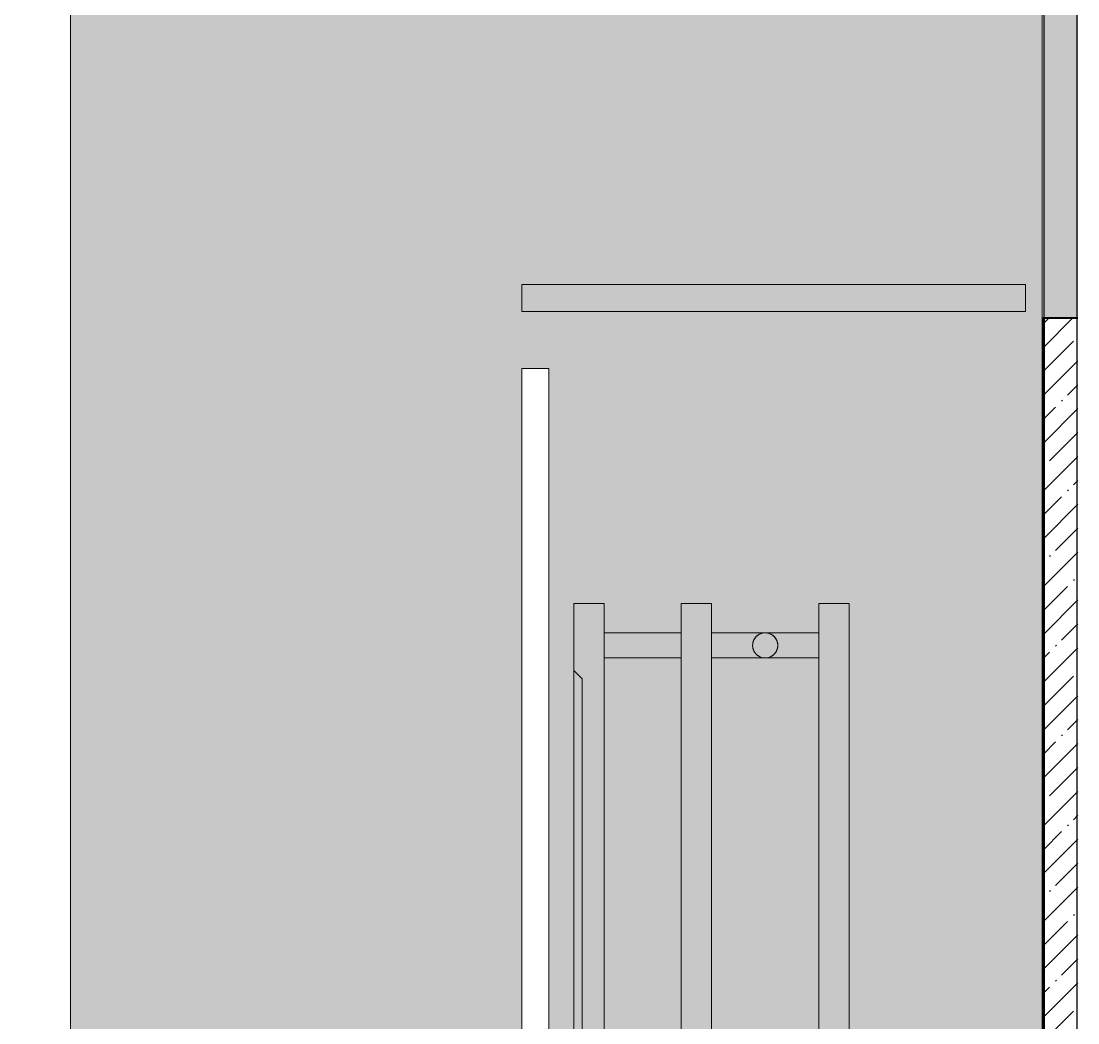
# Model space of a CAD drawing. Header units: millimetres. Extents: x 71854 to 109032, y -1987 to 27578.
# Drawn here: x 104123 to 104753, y 4580 to 5177 of the extents above; entities that cross this region are included whole.
import ezdxf

# ---------------------------------------------------------------- set-up
doc = ezdxf.new("R2010")
doc.units = ezdxf.units.MM
doc.linetypes.add('Штрих', pattern=[158.75000000000003, 79.37500000000001, -79.37500000000001])
for name, color, linetype, lineweight in [('A-DOOR-2', 7, 'Штрих', 9), ('A-DOOR-FRAM-1', 7, 'Continuous', 9), ('A-WALL-PATT', 7, 'Continuous', 9), ('I-WALL', 7, 'Continuous', 9), ('M-EQPM', 7, 'Continuous', 9), ('Знаки', 7, 'Continuous', 9), ('Знаки-1', 7, 'Continuous', 18)]:
    doc.layers.add(name, color=color, linetype=linetype, lineweight=lineweight)
for name, color, linetype, lineweight, true_color in [('A-WALL-4', 7, 'Continuous', 30, 0x3c3c3c), ('A-WALL-6', 7, 'Continuous', 40, 0x3c3c3c), ('A-WALL-FNSH-3', 7, 'Continuous', 30, 0x3c3c3c), ('I-WALL-1', 7, 'Continuous', 9, 0x787878)]:
    doc.layers.add(name, color=color, linetype=linetype, lineweight=lineweight, true_color=true_color)
doc.layers.add('M-EQPM-1', color=7, linetype='Continuous', lineweight=9, true_color=0xe6e6e6, transparency=0.7)

# ---------------------------------------------------------------- blocks, each defined once
blk = doc.blocks.new('110_Дверь_СКБ_1Ст_Внутренняя1 - Д-4 1100x2100h_су мгн-32391219-Развертка 2_15-2')
at = {"layer": 'A-DOOR-2'}
blk.add_line((20640.01955281899, 4200), (20640.01955281899, 6299.999999999997), dxfattribs=at)
blk.add_line((20640.01955281899, 4200), (20640.01955281899, 6299.999999999997), dxfattribs=at)
blk = doc.blocks.new('radiator_prado_classic_z_tip_30_po exemplyaru - Classic Z Тип 30-500-30677899-Развертка 2_15-2')
at = {"layer": 'M-EQPM-1'}
for points in [[(26599.99987559424, 4329.999999999997), (26617.9998755942, 4329.999999999997), (26617.9998755942, 4829.999999999998), (26599.99987559424, 4829.999999999998), (26599.99987559424, 4789.999999999997), (26604.99987559419, 4784.999999999996), (26604.99987559419, 4374.999999999979), (26599.99987559424, 4369.999999999981)], [(26663.99987559418, 4329.999999999997), (26681.99987559419, 4329.999999999997), (26681.99987559419, 4829.999999999998), (26663.99987559418, 4829.999999999998), (26663.99987559418, 4346.338583799077)], [(26763.99987559419, 4329.999999999997), (26763.99987559419, 4829.999999999998), (26745.99987559418, 4829.999999999998), (26745.99987559418, 4329.999999999997)], [(26719.35788751689, 4799.767999987625), (26719.81050769442, 4800.332323635676), (26719.41295180108, 4799.839761159918)], [(26721.23213864046, 4803.029450469133), (26721.34277674481, 4803.806715768669), (26721.23613410375, 4803.058857161735)], [(26599.99987559424, 4369.999999999981), (26604.99987559419, 4374.999999999979), (26604.99987559419, 4784.999999999996), (26599.99987559424, 4789.999999999997), (26599.99987559424, 4376.693976425573)]]:
    blk.add_hatch(color=256, dxfattribs=at).paths.add_polyline_path(points)
h = blk.add_hatch(color=256, dxfattribs=at)
h.paths.add_polyline_path([(26647.17817706736, 4805.000000000002), (26663.99987559418, 4805.000000000002), (26663.99987559418, 4812.500000000004), (26617.9998755942, 4812.24444369717), (26617.9998755942, 4805.000000000002)])
h.paths.add_polyline_path([(26713.9998755942, 4812.500000000004), (26681.99987559419, 4812.244443697173), (26681.99987559419, 4805.000000000003), (26706.4998755942, 4805.000000000003), (26707.04365093923, 4807.648964906863), (26707.97461034351, 4809.380415278065), (26709.3258000414, 4810.81219909418), (26711.00931875585, 4811.86236096634), (26712.26305874001, 4812.271343723297), (26712.55967604356, 4812.360422899154)])
h.paths.add_polyline_path([(26706.75543189703, 4805.000000000003), (26745.99987559418, 4805.000000000003), (26745.99987559418, 4812.500000000004), (26712.05873275593, 4812.209981186283), (26710.07424929511, 4811.360427729303), (26708.55727188702, 4810.121757852532), (26707.42625267148, 4808.560647449886), (26706.75543189703, 4806.880899687671), (26706.4998755942, 4805.000000000003)])
h = blk.add_hatch(color=256, dxfattribs=at)
h.paths.add_polyline_path([(26617.9998755942, 4797.500000000003), (26663.99987559418, 4797.755556302835), (26663.99987559418, 4805.000000000002), (26617.9998755942, 4805.000000000002), (26617.9998755942, 4797.755556302835)])
h.paths.add_polyline_path([(26717.61758991765, 4797.500000000003), (26745.99987559418, 4797.755556302835), (26745.99987559418, 4805.000000000003), (26681.99987559419, 4805.000000000003), (26681.99987559419, 4797.500000000004), (26715.44007514483, 4797.500000000003)])
h.paths.add_polyline_path([(26706.76761254793, 4803.029450469127), (26706.75543189703, 4803.058857161735), (26706.76361708464, 4803.058857161735)])
h.paths.add_polyline_path([(26708.64186367148, 4799.767999987642), (26707.97461034352, 4800.619584721942), (26708.5867993873, 4799.839761159918)])
h = blk.add_hatch(color=256, dxfattribs=at)
h.paths.add_polyline_path([(26721.23213864046, 4806.970549530878), (26721.22798823201, 4807.001096623106), (26721.22798823201, 4806.980569503239)])
h.paths.add_polyline_path([(26720.49278762865, 4808.752969391106), (26719.81050769442, 4809.667676364329), (26720.49129789693, 4808.754910847276)])
at = {"layer": 'M-EQPM'}
for p, q in [((26599.99987559417, 4829.999999999996), (26617.99987559417, 4829.999999999996)), ((26617.99987559416, 4829.999999999996), (26599.99987559416, 4829.999999999996)), ((26599.99987559417, 4329.999999999996), (26599.99987559417, 4829.999999999996)), ((26599.99987559416, 4829.999999999996), (26599.99987559416, 4789.999999999996)), ((26617.99987559416, 4829.999999999996), (26617.99987559416, 4812.500000000002)), ((26617.99987559417, 4829.999999999996), (26617.99987559417, 4329.999999999996)), ((26681.99987559413, 4829.999999999996), (26663.99987559413, 4829.999999999996)), ((26663.99987559416, 4829.999999999996), (26681.99987559417, 4829.999999999996)), ((26663.99987559413, 4812.500000000002), (26663.99987559413, 4829.999999999996)), ((26663.99987559416, 4329.999999999996), (26663.99987559416, 4829.999999999996)), ((26681.99987559413, 4812.500000000002), (26681.99987559413, 4829.999999999996)), ((26681.99987559417, 4829.999999999996), (26681.99987559417, 4329.999999999996)), ((26763.99987559413, 4829.999999999996), (26745.99987559413, 4829.999999999996)), ((26745.99987559416, 4829.999999999996), (26763.99987559417, 4829.999999999996)), ((26745.99987559413, 4812.500000000002), (26745.99987559413, 4829.999999999996)), ((26745.99987559416, 4329.999999999996), (26745.99987559416, 4829.999999999996)), ((26763.99987559416, 4329.999999999996), (26763.99987559416, 4829.999999999996)), ((26763.99987559417, 4829.999999999996), (26763.99987559417, 4329.999999999996)), ((26663.99987559418, 4812.500000000004), (26617.9998755942, 4812.500000000004)), ((26663.99987559415, 4812.500000000004), (26617.9998755942, 4812.500000000004)), ((26617.99987559417, 4812.500000000001), (26617.99987559417, 4805.000000000001)), ((26617.99987559417, 4805.000000000001), (26617.99987559417, 4812.500000000001)), ((26617.99987559416, 4812.500000000002), (26617.99987559416, 4805.000000000002)), ((26617.99987559416, 4805.000000000002), (26617.99987559416, 4812.500000000002)), ((26617.99987559416, 4812.244443697169), (26617.99987559416, 4797.755556302834)), ((26663.99987559416, 4812.500000000001), (26663.99987559416, 4805.000000000001)), ((26663.99987559416, 4805.000000000001), (26663.99987559416, 4812.500000000001)), ((26663.99987559413, 4812.500000000002), (26663.99987559413, 4805.000000000002)), ((26663.99987559413, 4808.750000000002), (26663.99987559413, 4812.500000000002)), ((26663.99987559413, 4797.755556302834), (26663.99987559413, 4812.244443697169)), ((26745.99987559418, 4812.500000000004), (26681.99987559419, 4812.500000000004)), ((26745.99987559415, 4812.500000000004), (26681.99987559419, 4812.500000000004)), ((26681.99987559417, 4805.000000000001), (26681.99987559417, 4812.500000000001)), ((26681.99987559417, 4812.500000000001), (26681.99987559417, 4805.000000000001)), ((26681.99987559413, 4805.000000000001), (26681.99987559413, 4812.500000000002)), ((26681.99987559413, 4812.500000000002), (26681.99987559413, 4811.495190528385)), ((26681.99987559413, 4797.755556302834), (26681.99987559413, 4812.244443697169)), ((26681.99987559413, 4811.495190528384), (26681.99987559413, 4805.000000000002)), ((26745.99987559416, 4812.500000000001), (26745.99987559416, 4812.244443697169)), ((26745.99987559416, 4808.750000000001), (26745.99987559416, 4812.500000000001)), ((26745.99987559413, 4812.500000000002), (26745.99987559413, 4805.000000000002)), ((26745.99987559413, 4812.24444369717), (26745.99987559413, 4812.500000000002)), ((26745.99987559416, 4812.244443697169), (26745.99987559416, 4811.495190528386)), ((26745.99987559413, 4805.000000000002), (26745.99987559413, 4812.244443697169)), ((26745.99987559413, 4797.755556302834), (26745.99987559413, 4812.244443697169)), ((26745.99987559416, 4811.495190528384), (26745.99987559416, 4810.303300858901)), ((26617.99987559417, 4805.000000000001), (26617.99987559417, 4797.500000000001)), ((26617.99987559417, 4797.500000000001), (26617.99987559417, 4805.000000000001)), ((26617.99987559416, 4805.000000000002), (26617.99987559416, 4797.500000000002)), ((26617.99987559416, 4803.058857161733), (26617.99987559416, 4805.000000000001)), ((26663.99987559413, 4805.000000000002), (26663.99987559413, 4808.750000000002)), ((26663.99987559416, 4805.000000000001), (26663.99987559416, 4797.500000000001)), ((26663.99987559416, 4797.500000000001), (26663.99987559416, 4805.000000000001)), ((26663.99987559413, 4805.000000000002), (26663.99987559413, 4797.500000000002)), ((26663.99987559413, 4803.058857161733), (26663.99987559413, 4805.000000000001)), ((26681.99987559417, 4797.755556302833), (26681.99987559417, 4805.000000000001)), ((26681.99987559417, 4805.000000000001), (26681.99987559417, 4797.500000000001)), ((26681.99987559413, 4797.500000000002), (26681.99987559413, 4805.000000000001)), ((26681.99987559413, 4805.000000000001), (26681.99987559413, 4798.504809471619)), ((26745.99987559416, 4810.3033008589), (26745.99987559416, 4806.941142838271)), ((26745.99987559416, 4805.000000000001), (26745.99987559416, 4808.750000000001)), ((26745.99987559416, 4806.94114283827), (26745.99987559416, 4805.000000000001)), ((26745.99987559416, 4805.000000000001), (26745.99987559416, 4797.500000000001)), ((26745.99987559416, 4797.500000000001), (26745.99987559416, 4805.000000000001)), ((26745.99987559413, 4805.000000000002), (26745.99987559413, 4797.500000000002)), ((26745.99987559413, 4801.250000000002), (26745.99987559413, 4805.000000000001)), ((26617.99987559416, 4801.250000000002), (26617.99987559416, 4803.058857161733)), ((26617.99987559416, 4799.696699141103), (26617.99987559416, 4801.250000000002)), ((26617.99987559416, 4797.755556302834), (26617.99987559416, 4799.696699141101)), ((26663.99987559413, 4798.504809471619), (26663.99987559413, 4803.058857161733)), ((26663.99987559413, 4797.500000000002), (26663.99987559413, 4798.504809471617)), ((26681.99987559413, 4798.504809471617), (26681.99987559413, 4797.500000000002)), ((26745.99987559413, 4797.500000000002), (26745.99987559413, 4801.250000000001)), ((26617.99987559416, 4797.500000000002), (26617.99987559416, 4797.755556302834)), ((26617.9998755942, 4797.500000000003), (26663.99987559418, 4797.500000000003)), ((26617.9998755942, 4797.500000000004), (26663.99987559415, 4797.500000000004)), ((26617.99987559416, 4797.500000000002), (26617.99987559416, 4362.499999999997)), ((26663.99987559413, 4362.499999999997), (26663.99987559413, 4797.500000000002)), ((26681.99987559417, 4797.500000000001), (26681.99987559417, 4797.755556302833)), ((26681.99987559419, 4797.500000000003), (26745.99987559418, 4797.500000000003)), ((26681.99987559419, 4797.500000000004), (26745.99987559415, 4797.500000000004)), ((26681.99987559413, 4362.499999999997), (26681.99987559413, 4797.500000000002)), ((26745.99987559413, 4362.499999999997), (26745.99987559413, 4797.500000000002)), ((26599.99987559417, 4369.999999999979), (26599.99987559417, 4789.999999999996)), ((26599.99987559417, 4789.999999999996), (26599.99987559417, 4369.999999999979)), ((26599.99987559417, 4369.999999999979), (26599.99987559417, 4789.999999999996)), ((26599.99987559417, 4789.999999999996), (26599.99987559417, 4369.999999999979)), ((26599.99987559417, 4369.999999999979), (26599.99987559417, 4789.999999999996)), ((26599.99987559417, 4789.999999999996), (26599.99987559417, 4369.999999999979)), ((26599.99987559417, 4369.999999999979), (26599.99987559417, 4789.999999999996)), ((26599.99987559417, 4789.999999999996), (26599.99987559417, 4369.999999999979)), ((26599.99987559417, 4369.999999999979), (26599.99987559417, 4789.999999999996)), ((26599.99987559417, 4789.999999999996), (26599.99987559417, 4369.999999999979)), ((26599.99987559417, 4369.999999999979), (26599.99987559417, 4789.999999999996)), ((26599.99987559417, 4789.999999999996), (26599.99987559417, 4369.999999999979)), ((26599.99987559417, 4369.999999999979), (26599.99987559417, 4789.999999999996)), ((26599.99987559417, 4789.999999999996), (26599.99987559417, 4369.999999999979)), ((26599.99987559417, 4369.999999999979), (26599.99987559417, 4789.999999999996)), ((26599.99987559417, 4789.999999999996), (26599.99987559417, 4369.999999999979)), ((26599.99987559417, 4369.999999999979), (26599.99987559417, 4789.999999999996)), ((26599.99987559417, 4789.999999999996), (26599.99987559417, 4369.999999999979)), ((26599.99987559417, 4369.999999999979), (26599.99987559417, 4789.999999999996)), ((26599.99987559417, 4789.999999999996), (26599.99987559417, 4369.999999999979)), ((26599.99987559417, 4369.999999999979), (26599.99987559417, 4789.999999999996)), ((26599.99987559417, 4789.999999999996), (26599.99987559417, 4369.999999999979)), ((26599.99987559417, 4369.999999999979), (26599.99987559417, 4789.999999999996)), ((26599.99987559417, 4789.999999999996), (26599.99987559417, 4369.999999999979)), ((26599.99987559417, 4369.999999999979), (26599.99987559417, 4789.999999999996)), ((26599.99987559417, 4789.999999999996), (26599.99987559417, 4369.999999999979)), ((26599.99987559417, 4369.999999999979), (26599.99987559417, 4789.999999999996)), ((26599.99987559417, 4789.999999999996), (26599.99987559417, 4369.999999999979)), ((26599.99987559417, 4369.999999999979), (26599.99987559417, 4789.999999999996)), ((26599.99987559417, 4789.999999999996), (26599.99987559417, 4369.999999999979)), ((26599.99987559417, 4369.999999999979), (26599.99987559417, 4789.999999999996)), ((26599.99987559417, 4789.999999999996), (26599.99987559417, 4369.999999999979)), ((26599.99987559417, 4369.999999999979), (26599.99987559417, 4789.999999999996)), ((26599.99987559417, 4789.999999999996), (26599.99987559417, 4369.999999999979)), ((26599.99987559417, 4369.999999999979), (26599.99987559417, 4789.999999999996)), ((26599.99987559417, 4789.999999999996), (26599.99987559417, 4369.999999999979)), ((26599.99987559417, 4369.999999999979), (26599.99987559417, 4789.999999999996)), ((26599.99987559417, 4789.999999999996), (26599.99987559417, 4369.999999999979)), ((26599.99987559417, 4369.999999999979), (26599.99987559417, 4789.999999999996)), ((26599.99987559417, 4789.999999999996), (26599.99987559417, 4369.999999999979)), ((26599.99987559416, 4369.999999999979), (26599.99987559416, 4789.999999999996)), ((26599.99987559417, 4789.999999999996), (26599.99987559417, 4369.999999999979)), ((26599.99987559416, 4369.999999999979), (26599.99987559416, 4789.999999999996)), ((26599.99987559416, 4789.999999999996), (26599.99987559416, 4369.999999999979)), ((26599.99987559416, 4369.999999999979), (26599.99987559416, 4789.999999999996)), ((26599.99987559416, 4789.999999999996), (26599.99987559416, 4369.999999999979)), ((26599.99987559416, 4369.999999999979), (26599.99987559416, 4789.999999999996)), ((26599.99987559416, 4789.999999999996), (26599.99987559416, 4369.999999999979)), ((26599.99987559416, 4369.999999999979), (26599.99987559416, 4789.999999999996)), ((26599.99987559416, 4789.999999999996), (26599.99987559416, 4369.999999999979)), ((26599.99987559416, 4369.999999999979), (26599.99987559416, 4789.999999999996)), ((26599.99987559416, 4789.999999999996), (26599.99987559416, 4369.999999999979)), ((26599.99987559416, 4369.999999999979), (26599.99987559416, 4789.999999999996)), ((26599.99987559416, 4789.999999999996), (26599.99987559416, 4369.999999999979)), ((26599.99987559416, 4369.999999999979), (26599.99987559416, 4789.999999999996)), ((26599.99987559416, 4789.999999999996), (26599.99987559416, 4369.999999999979)), ((26599.99987559416, 4369.999999999979), (26599.99987559416, 4789.999999999996)), ((26599.99987559416, 4789.999999999996), (26599.99987559416, 4369.999999999979)), ((26599.99987559416, 4369.999999999979), (26599.99987559416, 4789.999999999996)), ((26599.99987559416, 4789.999999999996), (26599.99987559416, 4369.999999999979)), ((26599.99987559416, 4369.999999999979), (26599.99987559416, 4789.999999999996)), ((26599.99987559416, 4789.999999999996), (26599.99987559416, 4369.999999999979)), ((26599.99987559416, 4369.999999999979), (26599.99987559416, 4789.999999999996)), ((26599.99987559416, 4789.999999999996), (26599.99987559416, 4369.999999999979)), ((26599.99987559416, 4789.999999999996), (26599.99987559416, 4369.999999999979)), ((26599.99987559417, 4789.999999999996), (26604.99987559417, 4784.999999999996)), ((26599.99987559417, 4789.999999999996), (26604.99987559417, 4784.999999999996)), ((26599.99987559417, 4789.999999999996), (26604.99987559417, 4784.999999999996)), ((26599.99987559417, 4789.999999999996), (26604.99987559417, 4784.999999999996)), ((26599.99987559417, 4789.999999999996), (26604.99987559417, 4784.999999999996)), ((26599.99987559417, 4789.999999999996), (26604.99987559417, 4784.999999999996)), ((26599.99987559417, 4789.999999999996), (26604.99987559417, 4784.999999999996)), ((26599.99987559417, 4789.999999999996), (26604.99987559417, 4784.999999999996)), ((26599.99987559417, 4789.999999999996), (26604.99987559417, 4784.999999999996)), ((26599.99987559417, 4789.999999999996), (26604.99987559417, 4784.999999999996)), ((26599.99987559417, 4789.999999999996), (26604.99987559417, 4784.999999999996)), ((26599.99987559417, 4789.999999999996), (26604.99987559417, 4784.999999999996)), ((26599.99987559417, 4789.999999999996), (26604.99987559417, 4784.999999999996)), ((26599.99987559417, 4789.999999999996), (26604.99987559417, 4784.999999999996)), ((26599.99987559417, 4789.999999999996), (26604.99987559417, 4784.999999999996)), ((26599.99987559417, 4789.999999999996), (26604.99987559417, 4784.999999999996)), ((26599.99987559417, 4789.999999999996), (26604.99987559417, 4784.999999999996)), ((26599.99987559417, 4789.999999999996), (26604.99987559417, 4784.999999999996)), ((26599.99987559417, 4789.999999999996), (26604.99987559417, 4784.999999999996)), ((26599.99987559417, 4789.999999999996), (26604.99987559417, 4784.999999999996)), ((26599.99987559417, 4789.999999999996), (26604.99987559417, 4784.999999999996)), ((26599.99987559417, 4789.999999999996), (26604.99987559417, 4784.999999999996)), ((26599.99987559417, 4789.999999999996), (26604.99987559417, 4784.999999999996)), ((26599.99987559417, 4789.999999999996), (26604.99987559417, 4784.999999999996)), ((26599.99987559417, 4789.999999999996), (26604.99987559417, 4784.999999999996)), ((26599.99987559417, 4789.999999999996), (26604.99987559417, 4784.999999999996)), ((26599.99987559417, 4789.999999999996), (26604.99987559417, 4784.999999999996)), ((26599.99987559417, 4789.999999999996), (26604.99987559417, 4784.999999999996)), ((26599.99987559417, 4789.999999999996), (26604.99987559417, 4784.999999999996)), ((26599.99987559417, 4789.999999999996), (26604.99987559417, 4784.999999999996)), ((26599.99987559417, 4789.999999999996), (26604.99987559417, 4784.999999999996)), ((26599.99987559417, 4789.999999999996), (26604.99987559417, 4784.999999999996)), ((26599.99987559417, 4789.999999999996), (26604.99987559417, 4784.999999999996)), ((26599.99987559417, 4789.999999999996), (26604.99987559417, 4784.999999999996)), ((26599.99987559417, 4789.999999999996), (26604.99987559417, 4784.999999999996)), ((26599.99987559417, 4789.999999999996), (26604.99987559417, 4784.999999999996)), ((26599.99987559417, 4789.999999999996), (26604.99987559417, 4784.999999999996)), ((26599.99987559417, 4789.999999999996), (26604.99987559417, 4784.999999999996)), ((26599.99987559417, 4789.999999999996), (26604.99987559417, 4784.999999999996)), ((26599.99987559417, 4789.999999999996), (26604.99987559417, 4784.999999999996)), ((26599.99987559417, 4789.999999999996), (26604.99987559417, 4784.999999999996)), ((26599.99987559416, 4789.999999999996), (26604.99987559417, 4784.999999999996)), ((26599.99987559416, 4789.999999999996), (26604.99987559417, 4784.999999999996)), ((26599.99987559416, 4789.999999999996), (26604.99987559417, 4784.999999999996)), ((26599.99987559416, 4789.999999999996), (26604.99987559417, 4784.999999999996)), ((26599.99987559416, 4789.999999999996), (26604.99987559417, 4784.999999999996)), ((26599.99987559416, 4789.999999999996), (26604.99987559417, 4784.999999999996)), ((26599.99987559416, 4789.999999999996), (26604.99987559417, 4784.999999999996)), ((26599.99987559416, 4789.999999999996), (26604.99987559417, 4784.999999999996)), ((26599.99987559416, 4789.999999999996), (26604.99987559417, 4784.999999999996)), ((26599.99987559416, 4789.999999999996), (26604.99987559417, 4784.999999999996)), ((26599.99987559416, 4789.999999999996), (26604.99987559417, 4784.999999999996)), ((26599.99987559416, 4789.999999999996), (26604.99987559417, 4784.999999999996)), ((26599.99987559416, 4789.999999999996), (26604.99987559417, 4784.999999999996)), ((26599.99987559416, 4789.999999999996), (26604.99987559417, 4784.999999999996)), ((26599.99987559416, 4789.999999999996), (26604.99987559417, 4784.999999999996)), ((26599.99987559416, 4789.999999999996), (26604.99987559417, 4784.999999999996)), ((26599.99987559416, 4789.999999999996), (26604.99987559417, 4784.999999999996)), ((26599.99987559416, 4789.999999999996), (26604.99987559417, 4784.999999999996)), ((26599.99987559416, 4789.999999999996), (26604.99987559417, 4784.999999999996)), ((26599.99987559416, 4789.999999999996), (26604.99987559417, 4784.999999999996)), ((26599.99987559416, 4789.999999999996), (26604.99987559417, 4784.999999999996)), ((26599.99987559416, 4789.999999999996), (26604.99987559417, 4784.999999999996)), ((26599.99987559416, 4789.999999999996), (26604.99987559417, 4784.999999999996)), ((26604.99987559417, 4374.999999999979), (26604.99987559417, 4784.999999999996)), ((26604.99987559417, 4784.999999999996), (26604.99987559417, 4374.999999999979)), ((26604.99987559417, 4374.999999999979), (26604.99987559417, 4784.999999999996)), ((26604.99987559417, 4784.999999999996), (26604.99987559417, 4374.999999999979)), ((26604.99987559417, 4374.999999999979), (26604.99987559417, 4784.999999999996)), ((26604.99987559417, 4784.999999999996), (26604.99987559417, 4374.999999999979)), ((26604.99987559417, 4374.999999999979), (26604.99987559417, 4784.999999999996)), ((26604.99987559417, 4784.999999999996), (26604.99987559417, 4374.999999999979)), ((26604.99987559417, 4374.999999999979), (26604.99987559417, 4784.999999999996)), ((26604.99987559417, 4784.999999999996), (26604.99987559417, 4374.999999999979)), ((26604.99987559417, 4374.999999999979), (26604.99987559417, 4784.999999999996)), ((26604.99987559417, 4784.999999999996), (26604.99987559417, 4374.999999999979)), ((26604.99987559417, 4374.999999999979), (26604.99987559417, 4784.999999999996)), ((26604.99987559417, 4784.999999999996), (26604.99987559417, 4374.999999999979)), ((26604.99987559417, 4374.999999999979), (26604.99987559417, 4784.999999999996)), ((26604.99987559417, 4784.999999999996), (26604.99987559417, 4374.999999999979)), ((26604.99987559417, 4374.999999999979), (26604.99987559417, 4784.999999999996)), ((26604.99987559417, 4784.999999999996), (26604.99987559417, 4374.999999999979)), ((26604.99987559417, 4374.999999999979), (26604.99987559417, 4784.999999999996)), ((26604.99987559417, 4784.999999999996), (26604.99987559417, 4374.999999999979)), ((26604.99987559417, 4374.999999999979), (26604.99987559417, 4784.999999999996)), ((26604.99987559417, 4784.999999999996), (26604.99987559417, 4374.999999999979)), ((26604.99987559417, 4374.999999999979), (26604.99987559417, 4784.999999999996)), ((26604.99987559417, 4784.999999999996), (26604.99987559417, 4374.999999999979)), ((26604.99987559417, 4374.999999999979), (26604.99987559417, 4784.999999999996)), ((26604.99987559417, 4784.999999999996), (26604.99987559417, 4374.999999999979)), ((26604.99987559417, 4374.999999999979), (26604.99987559417, 4784.999999999996)), ((26604.99987559417, 4784.999999999996), (26604.99987559417, 4374.999999999979)), ((26604.99987559417, 4374.999999999979), (26604.99987559417, 4784.999999999996)), ((26604.99987559417, 4784.999999999996), (26604.99987559417, 4374.999999999979)), ((26604.99987559417, 4374.999999999979), (26604.99987559417, 4784.999999999996)), ((26604.99987559417, 4784.999999999996), (26604.99987559417, 4374.999999999979)), ((26604.99987559417, 4374.999999999979), (26604.99987559417, 4784.999999999996)), ((26604.99987559417, 4784.999999999996), (26604.99987559417, 4374.999999999979)), ((26604.99987559417, 4374.999999999979), (26604.99987559417, 4784.999999999996)), ((26604.99987559417, 4784.999999999996), (26604.99987559417, 4374.999999999979)), ((26604.99987559417, 4374.999999999979), (26604.99987559417, 4784.999999999996)), ((26604.99987559417, 4784.999999999996), (26604.99987559417, 4374.999999999979)), ((26604.99987559417, 4374.999999999979), (26604.99987559417, 4784.999999999996)), ((26604.99987559417, 4784.999999999996), (26604.99987559417, 4374.999999999979)), ((26604.99987559417, 4374.999999999979), (26604.99987559417, 4784.999999999996)), ((26604.99987559417, 4784.999999999996), (26604.99987559417, 4374.999999999979)), ((26604.99987559417, 4374.999999999979), (26604.99987559417, 4784.999999999996)), ((26604.99987559417, 4784.999999999996), (26604.99987559417, 4374.999999999979)), ((26604.99987559417, 4374.999999999979), (26604.99987559417, 4784.999999999996)), ((26604.99987559417, 4784.999999999996), (26604.99987559417, 4374.999999999979)), ((26604.99987559417, 4374.999999999979), (26604.99987559417, 4784.999999999996)), ((26604.99987559417, 4784.999999999996), (26604.99987559417, 4374.999999999979)), ((26604.99987559417, 4374.999999999979), (26604.99987559417, 4784.999999999996)), ((26604.99987559417, 4784.999999999996), (26604.99987559417, 4374.999999999979)), ((26604.99987559417, 4374.999999999979), (26604.99987559417, 4784.999999999996)), ((26604.99987559417, 4784.999999999996), (26604.99987559417, 4374.999999999979)), ((26604.99987559417, 4374.999999999979), (26604.99987559417, 4784.999999999996)), ((26604.99987559417, 4784.999999999996), (26604.99987559417, 4374.999999999979)), ((26604.99987559417, 4374.999999999979), (26604.99987559417, 4784.999999999996)), ((26604.99987559417, 4784.999999999996), (26604.99987559417, 4374.999999999979)), ((26604.99987559417, 4374.999999999979), (26604.99987559417, 4784.999999999996)), ((26604.99987559417, 4784.999999999996), (26604.99987559417, 4374.999999999979)), ((26604.99987559417, 4374.999999999979), (26604.99987559417, 4784.999999999996)), ((26604.99987559417, 4784.999999999996), (26604.99987559417, 4374.999999999979)), ((26604.99987559417, 4374.999999999979), (26604.99987559417, 4784.999999999996)), ((26604.99987559417, 4784.999999999996), (26604.99987559417, 4374.999999999979)), ((26604.99987559417, 4374.999999999979), (26604.99987559417, 4784.999999999996)), ((26604.99987559417, 4784.999999999996), (26604.99987559417, 4374.999999999979))]:
    blk.add_line(p, q, dxfattribs=at)
for centre, radius, start, end in [((26713.99987559417, 4805.000000000001), 7.499999999996362, 0, 180), ((26713.99987559416, 4805.000000000001), 7.499999999997408, 121.6959975730988, 134.9999999998305), ((26713.99987559416, 4805.000000000001), 7.500000000000268, 118.2333421309159, 120.0000000000238), ((26713.99987559416, 4805.000000000001), 7.499999999997519, 107.5091275212294, 117.2607869159785), ((26713.99987559416, 4805.000000000001), 7.499999999997786, 72.49087247978446, 107.5091275212289), ((26713.99987559416, 4805.000000000001), 7.499999999997642, 62.73921308264219, 72.49087247978656), ((26713.99987559416, 4805.000000000001), 7.499999999996459, 60.00000000004312, 62.73921308263708), ((26713.99987559416, 4805.000000000001), 7.499999999998169, 44.99999999998735, 58.30400242771547), ((26713.99987559416, 4805.000000000001), 7.500000000003638, 164.9999999999973, 180), ((26713.99987559417, 4805.000000000001), 7.5, 180, 0), ((26713.99987559416, 4805.000000000001), 7.500000000003115, 180, 194.9999999999946), ((26713.99987559416, 4805.000000000001), 7.500000000002623, 149.9999999999935, 164.5028315162043), ((26713.99987559416, 4805.000000000001), 7.500000000003883, 136.3815290643247, 149.9370450517812), ((26713.99987559416, 4805.000000000001), 7.499999999997266, 30.06295494822018, 43.61847093565183), ((26713.99987559416, 4805.000000000001), 7.499999999998449, 15.49716848380212, 30.00000000000614), ((26713.99987559416, 4805.000000000001), 7.499999999998659, 0, 15.00000000000161), ((26713.99987559416, 4805.000000000001), 7.499999999996362, 345.0000000000086, 0), ((26713.99987559416, 4805.000000000001), 7.500000000003419, 195.4971684837826, 210.0000000000012), ((26713.99987559416, 4805.000000000001), 7.500000000002285, 210.0629549481966, 223.6184709356706), ((26713.99987559416, 4805.000000000001), 7.50000000000098, 225.0000000001809, 238.3040024267882), ((26713.99987559416, 4805.000000000001), 7.500000000001203, 239.99999999998, 241.7666578690877), ((26713.99987559416, 4805.000000000001), 7.50000000000272, 242.7392130840377, 252.490872478925), ((26713.99987559416, 4805.000000000001), 7.500000000001458, 287.5091275201757, 297.2607869174414), ((26713.99987559416, 4805.000000000001), 7.5000000000016, 297.2607869174427, 299.9999999999943), ((26713.99987559416, 4805.000000000001), 7.500000000002553, 301.6959975722066, 314.9999999999997), ((26713.99987559416, 4805.000000000001), 7.499999999997587, 316.3815290643257, 329.9370450517829), ((26713.99987559416, 4805.000000000001), 7.499999999997555, 329.9999999999975, 344.5028315162097), ((26713.99987559416, 4805.000000000001), 7.500000000003485, 252.4908724789276, 287.5091275201706)]:
    blk.add_arc(centre, radius, start, end, dxfattribs=at)
for points, knots in [([(26713.99987559417, 4812.500000000002), (26713.5215769455, 4812.500000000002), (26712.55383917634, 4812.407561440524), (26711.37335130091, 4812.056320534324), (26710.57155015348, 4811.679151300348), (26710.12522514184, 4811.425518641978), (26709.79478459949, 4811.214442577758), (26709.47137590206, 4810.982973742356), (26709.15713389136, 4810.731718579329), (26708.85173417422, 4810.45927287663), (26708.65415247433, 4810.262422022602), (26708.557271887, 4810.160238840085)], [0, 0, 0, 0, 0.1428571428571428, 0.2857142857142857, 0.3571428571428571, 0.3928571428571428, 0.4285714285714285, 0.4642857142857143, 0.5, 0.5357142857142857, 0.5714285714285714, 0.5714285714285714, 0.5714285714285714, 0.5714285714285714]), ([(26709.79626598996, 4811.211253198477), (26709.68800043437, 4811.137504985007), (26709.47346529662, 4810.983208171881), (26709.15650411817, 4810.731970032833), (26708.90455157078, 4810.50889890171), (26708.76036433372, 4810.368568394952), (26708.71562219906, 4810.323803530227)], [0.4285714285714285, 0.4285714285714285, 0.4285714285714285, 0.4285714285714285, 0.4642857142857143, 0.5, 0.5357142857142857, 0.5520144545900356, 0.5520144545900356, 0.5520144545900356, 0.5520144545900356]), ([(26710.31426502216, 4811.532637814607), (26710.25064830494, 4811.496912603665), (26710.07572707444, 4811.395223598581), (26709.90453154556, 4811.285001411946), (26709.79626598996, 4811.211253198477)], [0.3726138245841289, 0.3726138245841289, 0.3726138245841289, 0.3726138245841289, 0.3928571428571428, 0.4285714285714285, 0.4285714285714285, 0.4285714285714285, 0.4285714285714285]), ([(26719.44247930134, 4810.160238840085), (26719.34559541655, 4810.262424718588), (26719.14799569898, 4810.45929030376), (26718.74093056191, 4810.822441285939), (26718.31522624743, 4811.143991655988), (26717.87450527062, 4811.425535628218), (26717.42821287906, 4811.679141616603), (26716.62639134407, 4812.056327519322), (26715.44591511869, 4812.407558900525), (26714.47817424285, 4812.500000000002), (26713.99987559417, 4812.500000000002)], [0.4285714285714285, 0.4285714285714285, 0.4285714285714285, 0.4285714285714285, 0.4642857142857143, 0.5, 0.5714285714285714, 0.6071428571428571, 0.6428571428571428, 0.7142857142857143, 0.8571428571428571, 1, 1, 1, 1]), ([(26718.20348519834, 4811.211253198477), (26718.0951156569, 4811.284963738569), (26717.8767395053, 4811.425714461355), (26717.42747036412, 4811.679272033975), (26717.08438126948, 4811.840890652818), (26716.85295711611, 4811.936131906838)], [0.5714285714285714, 0.5714285714285714, 0.5714285714285714, 0.5714285714285714, 0.6071428571428571, 0.6428571428571428, 0.7142857142857143, 0.7142857142857143, 0.7142857142857143, 0.7142857142857143]), ([(26719.2841427717, 4810.323808523513), (26719.23940220527, 4810.368573956403), (26719.09520648403, 4810.508901389398), (26718.82978735043, 4810.743650319941), (26718.60503921943, 4810.921240577424), (26718.48449157815, 4811.011103055749)], [0.4479855454096869, 0.4479855454096869, 0.4479855454096869, 0.4479855454096869, 0.4642857142857143, 0.5, 0.5403348862935689, 0.5403348862935689, 0.5403348862935689, 0.5403348862935689]), ([(26706.77192641285, 4807.001686946678), (26706.7294339564, 4806.843584726533), (26706.65572763793, 4806.522485251045), (26706.54534873683, 4805.861326486884), (26706.50650019437, 4805.34751703346), (26706.49987559415, 4805.000000000002)], [0.8571428571428571, 0.8571428571428571, 0.8571428571428571, 0.8571428571428571, 0.8928571428571428, 0.9285714285714286, 1, 1, 1, 1]), ([(26706.77176295636, 4807.001096623104), (26706.72799159065, 4806.842997149979), (26706.65026872571, 4806.521938041562), (26706.53611037772, 4805.860930153252), (26706.49987559417, 4805.347334545707), (26706.49987559417, 4805.000000000002)], [0.8571428571428571, 0.8571428571428571, 0.8571428571428571, 0.8571428571428571, 0.8928571428571428, 0.9285714285714286, 1, 1, 1, 1]), ([(26706.49987559417, 4805.000000000001), (26706.49987559417, 4804.652665454297), (26706.5361103777, 4804.139069846772), (26706.65026872575, 4803.478061958409), (26706.72799159056, 4803.157002850096), (26706.77176295636, 4802.9989033769)], [0, 0, 0, 0, 0.07142857142857142, 0.1071428571428571, 0.1428571428571428, 0.1428571428571428, 0.1428571428571428, 0.1428571428571428]), ([(26706.49987559415, 4805.000000000002), (26706.50650019437, 4804.652482966543), (26706.54534873689, 4804.13867351314), (26706.65572763784, 4803.477514748926), (26706.72943395659, 4803.156415273542), (26706.77192641285, 4802.998313053326)], [0, 0, 0, 0, 0.07142857142857142, 0.1071428571428571, 0.1428571428571428, 0.1428571428571428, 0.1428571428571428, 0.1428571428571428]), ([(26721.49987559415, 4805.000000000002), (26721.49325099394, 4805.34751703346), (26721.45440245143, 4805.861326486864), (26721.34402355047, 4806.522485251077), (26721.27031723171, 4806.843584726461), (26721.22782477546, 4807.001686946678)], [0, 0, 0, 0, 0.07142857142857142, 0.1071428571428571, 0.1428571428571428, 0.1428571428571428, 0.1428571428571428, 0.1428571428571428]), ([(26721.22782477546, 4802.998313053326), (26721.27031723191, 4803.15641527347), (26721.34402355038, 4803.477514748959), (26721.45440245148, 4804.13867351312), (26721.49325099394, 4804.652482966543), (26721.49987559415, 4805.000000000002)], [0.8571428571428571, 0.8571428571428571, 0.8571428571428571, 0.8571428571428571, 0.8928571428571428, 0.9285714285714286, 1, 1, 1, 1]), ([(26721.49987559417, 4805.000000000001), (26721.49987559417, 4805.347334545707), (26721.46364081065, 4805.860930153231), (26721.3494824626, 4806.521938041594), (26721.27175959779, 4806.842997149907), (26721.227988232, 4807.001096623103)], [0, 0, 0, 0, 0.07142857142857142, 0.1071428571428571, 0.1428571428571428, 0.1428571428571428, 0.1428571428571428, 0.1428571428571428]), ([(26721.227988232, 4802.9989033769), (26721.2717595977, 4803.157002850025), (26721.34948246264, 4803.478061958442), (26721.46364081062, 4804.139069846753), (26721.49987559417, 4804.652665454296), (26721.49987559417, 4805.000000000001)], [0.8571428571428571, 0.8571428571428571, 0.8571428571428571, 0.8571428571428571, 0.8928571428571428, 0.9285714285714286, 1, 1, 1, 1]), ([(26708.557271887, 4799.839761159918), (26708.6541557718, 4799.737575281414), (26708.85175548936, 4799.540709696243), (26709.25882062644, 4799.177558714063), (26709.68452494092, 4798.856008344015), (26710.12524591773, 4798.574464371784), (26710.57153830929, 4798.320858383399), (26711.37335984427, 4797.943672480683), (26712.55383606967, 4797.592441099477), (26713.5215769455, 4797.500000000002), (26713.99987559417, 4797.500000000002)], [0.4285714285714285, 0.4285714285714285, 0.4285714285714285, 0.4285714285714285, 0.4642857142857143, 0.5, 0.5714285714285714, 0.6071428571428571, 0.6428571428571428, 0.7142857142857143, 0.8571428571428571, 1, 1, 1, 1]), ([(26708.71560841662, 4799.676191476487), (26708.76034898304, 4799.631426043599), (26708.90454470427, 4799.491098610604), (26709.2593294889, 4799.177310574183), (26709.57952690708, 4798.936167881711), (26709.79626598996, 4798.788746801526)], [0.4479855454099643, 0.4479855454099643, 0.4479855454099643, 0.4479855454099643, 0.4642857142857143, 0.5, 0.5714285714285714, 0.5714285714285714, 0.5714285714285714, 0.5714285714285714]), ([(26709.79626598996, 4798.788746801526), (26709.90463553141, 4798.715036261435), (26710.07571281837, 4798.604771236543), (26710.25063105775, 4798.503081147795), (26710.31425170858, 4798.467357361976)], [0.5714285714285714, 0.5714285714285714, 0.5714285714285714, 0.5714285714285714, 0.6071428571428571, 0.6273861754156469, 0.6273861754156469, 0.6273861754156469, 0.6273861754156469]), ([(26713.99987559417, 4797.500000000002), (26714.47817424285, 4797.500000000002), (26715.44591201201, 4797.592438559478), (26716.62639988743, 4797.943679465679), (26717.42820103486, 4798.320848699655), (26717.8745260465, 4798.574481358024), (26718.20496658885, 4798.785557422246), (26718.52837528628, 4799.017026257647), (26718.84261729698, 4799.268281420674), (26719.14801701413, 4799.540727123373), (26719.34559871401, 4799.737577977401), (26719.44247930134, 4799.839761159918)], [0, 0, 0, 0, 0.1428571428571428, 0.2857142857142857, 0.3571428571428571, 0.3928571428571428, 0.4285714285714285, 0.4642857142857143, 0.5, 0.5357142857142857, 0.5714285714285714, 0.5714285714285714, 0.5714285714285714, 0.5714285714285714]), ([(26716.85295711611, 4798.063868093164), (26717.08438828962, 4798.159106803835), (26717.42749712841, 4798.320718269505), (26717.8766925581, 4798.574302547304), (26718.09521964274, 4798.714998588057), (26718.20348519834, 4798.788746801526)], [0.2857142857142857, 0.2857142857142857, 0.2857142857142857, 0.2857142857142857, 0.3571428571428571, 0.3928571428571428, 0.4285714285714285, 0.4285714285714285, 0.4285714285714285, 0.4285714285714285]), ([(26718.52547897033, 4799.020090648016), (26718.63193961784, 4799.100537874471), (26718.84324707013, 4799.268029967169), (26719.09519961753, 4799.491101098292), (26719.23938685458, 4799.631431605051), (26719.28412898925, 4799.676196469775)], [0.4642857142857143, 0.4642857142857143, 0.4642857142857143, 0.4642857142857143, 0.5, 0.5357142857142857, 0.5520144545900356, 0.5520144545900356, 0.5520144545900356, 0.5520144545900356])]:
    blk.add_open_spline(points, degree=3, knots=knots, dxfattribs=at)
for points in [[(26711.14679407219, 4811.936131906838), (26710.91536289869, 4811.840893196168), (26710.68662367283, 4811.733152219054), (26710.46064545431, 4811.612710467417)], [(26712.55968857787, 4812.360425351712), (26712.08328655676, 4812.267077683758), (26711.60965641919, 4812.126609328181), (26711.14679407219, 4811.936131906838)], [(26713.99987559416, 4812.500000000002), (26713.51526450362, 4812.500000000001), (26713.03609059897, 4812.453773019668), (26712.55968857787, 4812.360425351712)], [(26715.44006261044, 4812.360425351712), (26714.96365707927, 4812.453771747993), (26714.48448668469, 4812.500000000002), (26713.99987559416, 4812.500000000002)], [(26716.85295711611, 4811.936131906838), (26716.39010880939, 4812.126614414882), (26715.91646814162, 4812.267078955433), (26715.44006261044, 4812.360425351712)], [(26707.50845329143, 4808.756519198344), (26707.43194772139, 4808.62430812018), (26707.28510360908, 4808.35191129158), (26707.08657410851, 4807.92107793887), (26706.91289691994, 4807.47053488031), (26706.81553432206, 4807.159196096228), (26706.77176295636, 4807.001096623104)], [(26707.50858366641, 4808.756744482768), (26707.43335190383, 4808.62454720909), (26707.28908607723, 4808.352204776581), (26707.08760698715, 4807.921510331408), (26706.91068237666, 4807.471098571915), (26706.8144188693, 4807.159789166823), (26706.77192641285, 4807.001686946678)], [(26708.557271887, 4810.160238840085), (26708.46039129968, 4810.058055657569), (26708.27045065024, 4809.84617378153), (26707.9997551809, 4809.506944412445), (26707.74413702936, 4809.14517776056), (26707.58495886148, 4808.888730276507), (26707.50845329143, 4808.756519198344)], [(26708.55752471257, 4810.160505487037), (26708.46159550368, 4810.058322242503), (26708.27321994644, 4809.846434437498), (26707.99908675721, 4809.50717620352), (26707.74047665271, 4809.145388418652), (26707.58381542899, 4808.888941756447), (26707.50858366641, 4808.756744482768)], [(26720.4911675219, 4808.756744482768), (26720.41593579773, 4808.888941770362), (26720.25927478388, 4809.145388508604), (26720.00066350449, 4809.507175867817), (26719.72653470001, 4809.846435690361), (26719.53814823336, 4810.058319542959), (26719.44222647574, 4810.160505487037)], [(26720.49129789691, 4808.756519198344), (26720.41479230987, 4808.888730290404), (26720.25561404911, 4809.145177850392), (26719.9999964175, 4809.506944077183), (26719.72929900775, 4809.846175032741), (26719.53936318613, 4810.058052961582), (26719.44247930134, 4810.160238840085)], [(26721.22782477546, 4807.001686946678), (26721.1853323192, 4807.159789166895), (26721.08906881293, 4807.471098572379), (26720.91214419638, 4807.921510329677), (26720.7106651289, 4808.352204783039), (26720.56639924607, 4808.624547195173), (26720.4911675219, 4808.756744482768)], [(26721.227988232, 4807.001096623103), (26721.1842168662, 4807.1591960963), (26721.08685426784, 4807.470534880773), (26720.91317708195, 4807.921077937141), (26720.71464757138, 4808.35191129803), (26720.56780348395, 4808.624308106283), (26720.49129789691, 4808.756519198344)], [(26706.77176295636, 4802.9989033769), (26706.81553432215, 4802.840803903703), (26706.9128969205, 4802.52946511923), (26707.08657410639, 4802.078922062862), (26707.28510361697, 4801.648088701973), (26707.43194770439, 4801.37569189372), (26707.50845329143, 4801.24348080166)], [(26706.77192641285, 4802.998313053326), (26706.81441886911, 4802.840210833108), (26706.91068237537, 4802.528901427625), (26707.08760699192, 4802.078489670326), (26707.28908605941, 4801.647795216964), (26707.43335194224, 4801.375452804829), (26707.50858366641, 4801.243255517235)], [(26707.50845329143, 4801.24348080166), (26707.58495887848, 4801.111269709599), (26707.74413713923, 4800.854822149611), (26707.99975477084, 4800.49305592282), (26708.2704521806, 4800.153824967261), (26708.46038800221, 4799.941947038421), (26708.557271887, 4799.839761159918)], [(26707.50858366641, 4801.243255517235), (26707.58381539058, 4801.111058229641), (26707.74047640443, 4800.8546114914), (26707.99908768382, 4800.492824132187), (26708.2732164883, 4800.153564309643), (26708.46160295495, 4799.941680457045), (26708.55752471257, 4799.839494512967)], [(26710.46064545431, 4798.387289532586), (26710.68664385574, 4798.266855093081), (26710.91536991884, 4798.159109347185), (26711.14679407219, 4798.063868093164)], [(26719.44222647574, 4799.839494512967), (26719.53815568463, 4799.9416777575), (26719.72653124186, 4800.153565562506), (26720.0006644311, 4800.492823796483), (26720.2592745356, 4800.854611581351), (26720.41593575932, 4801.111058243557), (26720.4911675219, 4801.243255517235)], [(26719.44247930134, 4799.839761159918), (26719.53935988867, 4799.941944342434), (26719.72930053811, 4800.153826218473), (26719.99999600745, 4800.493055587558), (26720.25561415899, 4800.854822239443), (26720.41479232686, 4801.111269723496), (26720.49129789691, 4801.24348080166)], [(26720.4911675219, 4801.243255517235), (26720.56639928447, 4801.375452790914), (26720.71066511108, 4801.647795223423), (26720.91214420116, 4802.078489668595), (26721.08906881165, 4802.528901428088), (26721.185332319, 4802.84021083318), (26721.22782477546, 4802.998313053326)], [(26720.49129789691, 4801.24348080166), (26720.56780346696, 4801.375691879823), (26720.71464757927, 4801.648088708423), (26720.91317707984, 4802.078922061134), (26721.08685426841, 4802.529465119693), (26721.18421686629, 4802.840803903775), (26721.227988232, 4802.9989033769)], [(26711.14679407219, 4798.063868093164), (26711.60964237891, 4797.873385585121), (26712.08328304669, 4797.73292104457), (26712.55968857786, 4797.639574648289)], [(26712.55968857786, 4797.639574648289), (26713.03609410904, 4797.54622825201), (26713.51526450362, 4797.500000000002), (26713.99987559416, 4797.500000000002)], [(26713.99987559416, 4797.500000000002), (26714.48448668469, 4797.500000000002), (26714.96366058934, 4797.546226980336), (26715.44006261044, 4797.63957464829)], [(26715.44006261044, 4797.63957464829), (26715.91646463155, 4797.732922316245), (26716.39009476911, 4797.873390671822), (26716.85295711611, 4798.063868093164)]]:
    blk.add_open_spline(points, degree=3, dxfattribs=at)
blk = doc.blocks.new('Зашивка радиатора М21  - Зашивка радиатора_ с перфорацией М6-33248022-Развертка 2_15-2')
at = {"layer": 'Знаки'}
blk.add_hatch(color=256, dxfattribs=at).paths.add_polyline_path([(26569.06444194003, 5004.000000000002), (26869.06444194004, 5004.000000000002), (26869.06444194004, 5020.000000000003), (26569.06444194003, 5020.000000000003)])
at = {"layer": 'Знаки-1'}
for p, q in [((26869.06444194001, 5020), (26569.06444194001, 5020)), ((26569.06444194001, 5020), (26569.06444194001, 5003.999999999999)), ((26869.06444194001, 5003.999999999999), (26869.06444194001, 5020)), ((26569.06444194001, 5003.999999999999), (26869.06444194001, 5003.999999999999)), ((26569.06444194001, 4970.000000000003), (26569.06444194001, 4300)), ((26585.06444194001, 4970.000000000003), (26569.06444194001, 4970.000000000003)), ((26585.06444194001, 4300), (26585.06444194001, 4970.000000000003)), ((26569.06444194001, 4300), (26585.06444194001, 4300))]:
    blk.add_line(p, q, dxfattribs=at)

msp = doc.modelspace()

# ---------------------------------------------------------------- hatches: boundary and pattern name
at = {"layer": 'A-WALL-PATT'}
h = msp.add_hatch(color=256, dxfattribs=at)
h.paths.add_polyline_path([(104500.0030314273, 4200.000000000001), (104731.8247299541, 4200.000000000001), (104731.8247299541, 7600.000000000005), (96673.82485969475, 7600.000000000005), (96673.82485969475, 4249.999999999985), (96682.26877998874, 4249.999999999985), (96682.26877998874, 4650), (97182.26877998874, 4650), (97182.26877998874, 4250.000000000001), (97392.84440717893, 4250.000000000001), (97392.84440717893, 6299.999999999991), (98492.84440717893, 6299.999999999991), (98492.84440717893, 4250.000000000001), (98612.83301192273, 4250.000000000001), (98612.83301192273, 4650), (99612.83301192273, 4650), (99612.96177443737, 4650), (101612.8330119227, 4650), (101612.9617744374, 4650), (102612.9617744374, 4650), (102612.9617744374, 4250.000000000001), (103052.8247299542, 4250.000000000001), (103052.8247299542, 6299.999999999991), (104152.8247299542, 6299.999999999991), (104152.8247299542, 4250.000000000001), (104417.8247299542, 4250.000000000001), (104417.8247299542, 4200.000000000001), (104452.8247299542, 4200.000000000001)])
h.paths.add_polyline_path([(104421.8892963, 4300.000000000003), (104421.8892963, 4970.000000000005), (104437.8892963, 4970.000000000005), (104437.8892963, 4300.000000000003)])
h.paths.add_polyline_path([(104516.8247299541, 4329.999999999998), (104516.8247299541, 4347.499999999998), (104470.8247299541, 4347.499999999998), (104470.8247299541, 4329.999999999998), (104452.8247299542, 4329.999999999998), (104452.8247299542, 4829.999999999999), (104470.8247299541, 4829.999999999999), (104470.8247299541, 4812.500000000004), (104516.8247299541, 4812.500000000004), (104516.8247299541, 4829.999999999999), (104534.8247299541, 4829.999999999999), (104534.8247299541, 4812.500000000004), (104598.8247299541, 4812.500000000004), (104598.8247299541, 4829.999999999999), (104616.8247299541, 4829.999999999999), (104616.8247299541, 4329.999999999998), (104598.8247299541, 4329.999999999998), (104598.8247299541, 4347.499999999998), (104534.8247299541, 4347.499999999998), (104534.8247299541, 4329.999999999998), (104531.6454017486, 4329.999999999998)])
h.paths.add_polyline_path([(104566.8241442751, 4362.499981609506), (104568.7652895346, 4362.499999999994), (104598.8247299541, 4362.499999999998), (104598.8247299541, 4797.500000000005), (104534.8247299541, 4797.500000000005), (104534.8247299541, 4362.499999999998), (104565.38395968, 4362.499999999994)])
h.paths.add_polyline_path([(104516.8247299541, 4362.499999999997), (104516.8247299541, 4797.500000000003), (104470.8247299541, 4797.500000000003), (104470.8247299541, 4362.499999999997), (104515.824216588, 4362.499999999997)])
h.paths.add_polyline_path([(104539.2506532146, 5003.999999999981), (104421.8892963, 5004.000000000002), (104421.8892963, 5020.000000000003), (104721.8892963, 5020.000000000003), (104721.8892963, 5004.000000000002), (104539.555994329, 5004.000000000002)])
h.paths.add_polyline_path([(97201.8444071789, 5059.000000000005), (97201.8444071789, 5141.000000000009), (97283.8444071789, 5141.000000000009), (97283.8444071789, 5059.000000000006), (97202.8444071789, 5059.000000000007)])
h.paths.add_polyline_path([(102906.3247283123, 5059.000000000005), (102824.3247283123, 5059.000000000006), (102824.3247283123, 5141.000000000009), (102906.3247283123, 5141.000000000009), (102906.3247283123, 5060.000000000007)])
h.paths.add_polyline_path([(97202.8444071789, 5060.000000000006), (97282.8444071789, 5060.000000000007), (97282.8444071789, 5140.000000000007), (97202.8444071789, 5140.000000000007), (97202.8444071789, 5062.000000000006)])
h.paths.add_polyline_path([(102905.3247283123, 5060.000000000007), (102905.3247283123, 5140.000000000007), (102825.3247283123, 5140.000000000007), (102825.3247283123, 5060.000000000007), (102903.3247283123, 5060.000000000007)])
h.paths.add_polyline_path([(97280.8444071789, 5062.000000000006), (97204.8444071789, 5062.000000000006), (97204.8444071789, 5138.000000000008), (97280.8444071789, 5138.000000000008), (97280.8444071789, 5072.000000000008)])
h.paths.add_polyline_path([(102837.3247283123, 5062.000000000006), (102827.3247283123, 5062.000000000006), (102827.3247283123, 5138.000000000008), (102903.3247283123, 5138.000000000008), (102903.3247283123, 5062.000000000006), (102838.3247283123, 5062.000000000006)])
h.paths.add_polyline_path([(97243.84440717891, 5072.000000000008), (97270.84440717891, 5072.000000000008), (97270.84440717891, 5128.000000000007), (97214.84440717891, 5128.000000000007), (97214.84440717891, 5072.000000000008), (97241.8444071789, 5072.000000000008)])
h.paths.add_polyline_path([(102866.3247283123, 5072.000000000008), (102893.3247283123, 5072.000000000008), (102893.3247283123, 5128.000000000007), (102837.3247283123, 5128.000000000007), (102837.3247283123, 5072.000000000008), (102865.8432468308, 5072.000000000008)])
h.paths.add_polyline_path([(102838.3247283123, 5073.000000000007), (102838.3247283123, 5127.000000000007), (102892.3247283123, 5127.000000000007), (102892.3247283123, 5073.000000000007), (102864.3247283123, 5073.000000000007)])
h.paths.add_polyline_path([(97215.84440717891, 5073.000000000007), (97215.84440717891, 5127.000000000007), (97269.84440717891, 5127.000000000007), (97269.84440717891, 5073.000000000007), (97241.8444071789, 5073.000000000007)])
at = {"layer": 'I-WALL'}
msp.add_hatch(color=256, dxfattribs=at).paths.add_polyline_path([(104753.1419939982, 5000.000000000003), (104753.1419939982, 7479.999999999993), (104752.8247299542, 7479.999999999993), (104752.8247299542, 5000.000000000003)])
at = {"layer": 'I-WALL-1'}
h = msp.add_hatch(dxfattribs=at)
h.set_pattern_fill('FP_20', color=256, style=0, pattern_type=2)
h.set_pattern_definition([(0, (77852.82485435992, 0), (30.48, 7.62), [2.515, -20.345, 2.515, -20.345, -121.92]), (0, (77852.82485435992, 0), (30.48, 7.62), [-45.72, 2.515, -43.205, 2.515, -20.345, -53.34]), (0, (77852.82485435992, 0), (30.48, 7.62), [-114.3, 2.515, -12.725, 2.515, -35.585]), (120, (77864.25485435991, 3.81), (-21.83911357683742, 22.58645430734969), [2.514999999999999, -20.34499999999999, 2.514999999999999, -20.34499999999999, -121.92]), (120, (77864.25485435991, 3.81), (-21.83911357683742, 22.58645430734969), [-45.71999999999998, 2.514999999999999, -43.20499999999998, 2.514999999999999, -20.34499999999999, -53.33999999999999]), (120, (77864.25485435991, 3.81), (-21.83911357683742, 22.58645430734969), [-114.3, 2.514999999999999, -12.725, 2.514999999999999, -35.58499999999999]), (240, (77868.06485435992, 19.05), (-8.64088642316257, -30.20645430734969), [2.515, -20.345, 2.515, -20.345, -121.92]), (240, (77868.06485435992, 19.05), (-8.64088642316257, -30.20645430734969), [-45.72, 2.515, -43.205, 2.515, -20.345, -53.34]), (240, (77868.06485435992, 19.05), (-8.64088642316257, -30.20645430734969), [-114.3, 2.515, -12.725, 2.515, -35.585])])
h.paths.add_polyline_path([(104752.8247299542, 5000), (104752.8247299542, 7499.999999999992), (104732.8247641948, 7499.999999999992), (104732.8247641948, 5000)])
h = msp.add_hatch(dxfattribs=at)
h.set_pattern_fill('FP_19', color=256, style=0, pattern_type=2)
h.set_pattern_definition([(45, (77852.82485435992, 0), (-14.25597981550198, 14.25597981550198), []), (45, (77867.08085435991, 0), (-14.25597981550198, 14.25597981550198), [25.202, -5.04, 0.8382, -4.202])])
h.paths.add_polyline_path([(104753.1419939982, 4194.561620666596), (104753.1419939982, 5000.000000000003), (104732.8247641948, 5000), (104732.8247641948, 4195.000000000002), (104752.8247299541, 4195.000000000002), (104752.8247299541, 4194.561620666596)])

# ---------------------------------------------------------------- linework, layer by layer
at = {"layer": 'A-WALL-4'}
for p, q in [((104732.824729954, 8080.051876858107), (104732.824729954, 4999.999999999997)), ((104752.8247299541, 4194.561620666595), (104752.824729954, 8080.051876858108))]:
    msp.add_line(p, q, dxfattribs=at)
at = {"layer": 'A-WALL-6'}
for p, q in [((104732.8247641948, 5000), (104732.8247641948, 4194.561620666594)), ((104753.1419939982, 5000), (104732.8247641948, 5000))]:
    msp.add_line(p, q, dxfattribs=at)
at = {"layer": 'A-WALL-FNSH-3'}
for p, q in [((104732.824729954, 4999.999999999997), (104731.824729954, 4999.999999999997)), ((104731.824729954, 4999.999999999997), (104731.824729954, 4200)), ((104732.824729954, 4200), (104732.824729954, 4999.999999999997))]:
    msp.add_line(p, q, dxfattribs=at)
at = {"layer": 'I-WALL'}
for p, q in [((104731.824729954, 4999.999999999998), (104731.824729954, 7499.999999999991)), ((104152.8247299541, 6299.999999999988), (104152.8247299541, 4200))]:
    msp.add_line(p, q, dxfattribs=at)

# ---------------------------------------------------------------- block references
at = {"layer": 'A-DOOR-FRAM-1'}
msp.add_blockref('110_Дверь_СКБ_1Ст_Внутренняя1 - Д-4 1100x2100h_су мгн-32391219-Развертка 2_15-2', (83512.80517713515, 0), dxfattribs=at)
at = {"layer": 'M-EQPM'}
msp.add_blockref('radiator_prado_classic_z_tip_30_po exemplyaru - Classic Z Тип 30-500-30677899-Развертка 2_15-2', (77852.82485435992, 0), dxfattribs=at)
at = {"layer": 'Знаки'}
msp.add_blockref('Зашивка радиатора М21  - Зашивка радиатора_ с перфорацией М6-33248022-Развертка 2_15-2', (77852.82485435992, 0), dxfattribs=at)

doc.saveas('drawing.dxf')
